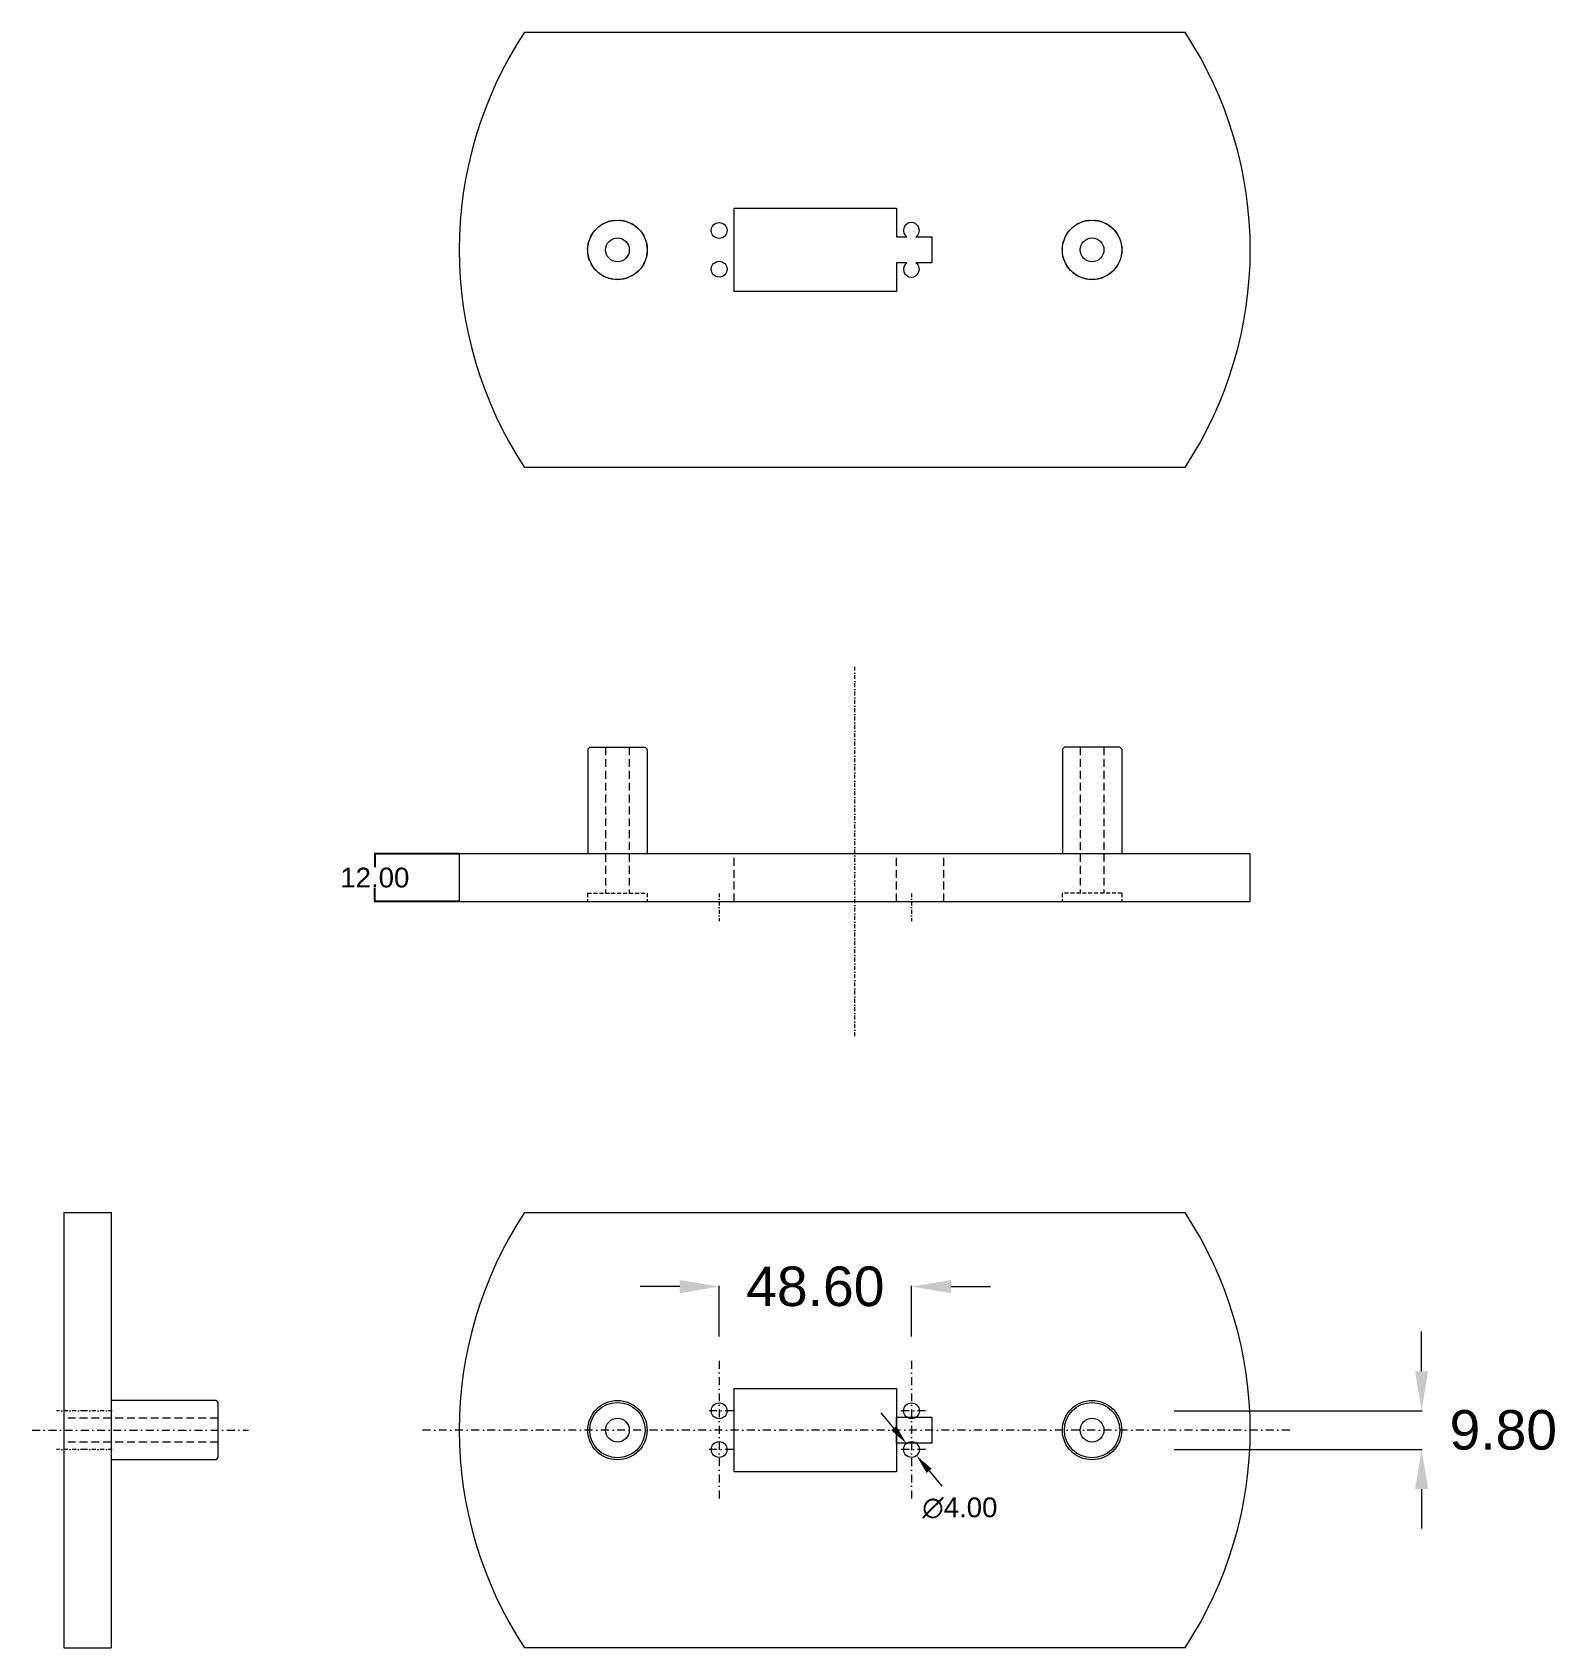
# Model space of a CAD drawing. Header units: inches. Extents: x 92 to 477, y 57 to 466.
import ezdxf

# ---------------------------------------------------------------- set-up
doc = ezdxf.new("R2010")
doc.units = ezdxf.units.IN
doc.header["$MEASUREMENT"] = 0
doc.linetypes.add('DASHDOT', pattern=[0.4, 0.2, -0.1, 0, -0.1])
doc.linetypes.add('DASHED', pattern=[0.3, 0.2, -0.1])
doc.styles.get("Standard").update_dxf_attribs({"font": 'arial.ttf'})
doc.dimstyles.new('ISO-25', dxfattribs={"dimtxt": 2.5, "dimasz": 2.5, "dimexe": 1.25, "dimexo": 0.625, "dimtad": 1, "dimdsep": 46, "dimtxsty": 'Standard', "dimcen": 2.5, "dimadec": 0, "dimazin": 0, "dimtfac": 1, "dimtmove": 0, "dimatfit": 3, "dimfxl": 1, "dimarcsym": 0})
doc.dimstyles.get("Standard").update_dxf_attribs({"dimtxt": 5, "dimasz": 0.18, "dimexe": 0.18, "dimexo": 0.0625, "dimgap": 0.09, "dimtad": 0, "dimtih": 1, "dimtoh": 1, "dimzin": 0, "dimdsep": 46, "dimtxsty": 'Standard', "dimcen": 0.09, "dimadec": 0, "dimazin": 0, "dimtfac": 1, "dimtofl": 0, "dimtmove": 0, "dimatfit": 3, "dimfxl": 1, "dimtolj": 1, "dimtzin": 0, "dimarcsym": 0})

# ---------------------------------------------------------------- blocks, each defined once
blk = doc.blocks.new('*D4')
at = {"color": 5, "linetype": 'ByBlock', "lineweight": 5, "transparency": 16777216}
for p, q in [((255.62, 148.41), (245.62, 148.41)), ((265.62, 135.82), (265.62, 148.59)), ((314.22, 135.82), (314.22, 148.59)), ((324.22, 148.41), (334.22, 148.41))]:
    blk.add_line(p, q, dxfattribs=at)
at = {"color": 5, "linetype": 'ByBlock', "transparency": 16777216}
for points in [[(255.62, 150.08), (255.62, 146.75), (265.62, 148.41)], [(324.22, 150.08), (324.22, 146.75), (314.22, 148.41)]]:
    blk.add_solid(points, dxfattribs=at)
at = {"layer": 'Defpoints', "color": 0, "linetype": 'ByBlock', "transparency": 16777216}
for p in [(314.22, 148.41), (265.62, 135.76), (314.22, 135.76)]:
    blk.add_point(p, dxfattribs=at)
at = {"color": 5, "linetype": 'ByBlock', "lineweight": 5, "transparency": 16777216, "insert": (289.92, 148.41), "char_height": 10, "attachment_point": 5}
blk.add_mtext('\\A1;48.60', dxfattribs=at)
blk = doc.blocks.new('*D5')
at = {"color": 5, "linetype": 'ByBlock', "lineweight": 5, "transparency": 16777216}
for p, q in [((443.21, 127.02), (443.21, 137.02)), ((380.66, 117.02), (443.39, 117.02)), ((380.66, 107.22), (443.39, 107.22)), ((443.21, 97.22), (443.21, 87.22))]:
    blk.add_line(p, q, dxfattribs=at)
at = {"color": 5, "linetype": 'ByBlock', "transparency": 16777216}
for points in [[(441.55, 127.02), (444.88, 127.02), (443.21, 117.02)], [(441.55, 97.22), (444.88, 97.22), (443.21, 107.22)]]:
    blk.add_solid(points, dxfattribs=at)
at = {"layer": 'Defpoints', "color": 0, "linetype": 'ByBlock', "transparency": 16777216}
for p in [(380.6, 117.02), (380.6, 107.22), (443.21, 107.22)]:
    blk.add_point(p, dxfattribs=at)
at = {"color": 5, "linetype": 'ByBlock', "lineweight": 5, "transparency": 16777216, "insert": (463.86, 112.12), "char_height": 10, "attachment_point": 5}
blk.add_mtext('\\A1;9.80', dxfattribs=at)
blk = doc.blocks.new('*D6')
at = {"color": 5, "linetype": 'ByBlock', "lineweight": 5, "transparency": 16777216}
for p, q in [((309.75, 112.61), (306.56, 116.46)), ((314.13, 107.22), (314.31, 107.22)), ((314.22, 107.13), (314.22, 107.31)), ((318.68, 101.82), (321.87, 97.97))]:
    blk.add_line(p, q, dxfattribs=at)
at = {"color": 5, "linetype": 'ByBlock', "transparency": 16777216}
for points in [[(310.39, 113.14), (309.11, 112.08), (312.94, 108.76)], [(319.32, 102.36), (318.04, 101.29), (315.49, 105.68)]]:
    blk.add_solid(points, dxfattribs=at)
at = {"layer": 'Defpoints', "color": 0, "linetype": 'ByBlock', "transparency": 16777216}
for p in [(312.94, 108.76), (315.49, 105.68)]:
    blk.add_point(p, dxfattribs=at)
at = {"color": 5, "linetype": 'ByBlock', "lineweight": 5, "transparency": 16777216, "insert": (326.46, 92.43), "char_height": 5, "attachment_point": 5}
blk.add_mtext('\\A1;∅4.00', dxfattribs=at)
blk = doc.blocks.new('*D9')
at = {"color": 0, "lineweight": -2, "transparency": 16777216}
for p, q in [((199.82, 257.79), (178.36, 257.79)), ((178.54, 257.61), (178.54, 254.44)), ((178.54, 245.97), (178.54, 249.15)), ((199.82, 245.79), (178.36, 245.79))]:
    blk.add_line(p, q, dxfattribs=at)
at = {"color": 0, "transparency": 16777216}
for points in [[(178.51, 257.61), (178.57, 257.61), (178.54, 257.79)], [(178.51, 245.97), (178.57, 245.97), (178.54, 245.79)]]:
    blk.add_solid(points, dxfattribs=at)
at = {"layer": 'Defpoints', "color": 0, "transparency": 16777216}
for p in [(199.89, 257.79), (178.54, 245.79), (199.89, 245.79)]:
    blk.add_point(p, dxfattribs=at)
at = {"color": 0, "lineweight": 5, "transparency": 16777216, "insert": (178.54, 251.79), "char_height": 5, "attachment_point": 5}
blk.add_mtext('\\A1;12.00', dxfattribs=at)

msp = doc.modelspace()

# ---------------------------------------------------------------- linework, layer by layer
at = {"color": 1, "linetype": 'DASHDOT', "lineweight": 5, "ltscale": 5}
for p, q in [((299.886, 211.729), (299.886, 305.606)), ((265.616, 247.823), (265.616, 240.764)), ((314.216, 247.823), (314.216, 240.764)), ((105.113, 117.016), (98.054, 117.016)), ((112.171, 117.016), (105.113, 117.016)), ((105.113, 107.216), (98.054, 107.216)), ((112.171, 107.216), (105.113, 107.216))]:
    msp.add_line(p, q, dxfattribs=at)
at = {"color": 30, "linetype": 'ByBlock', "lineweight": 5, "ltscale": 5}
for p, q in [((232.386, 284.293), (232.886, 284.793)), ((247.386, 284.293), (246.886, 284.793)), ((352.386, 284.293), (352.886, 284.793)), ((367.386, 284.293), (366.886, 284.793)), ((138.386, 119.616), (138.886, 119.116)), ((138.386, 104.616), (138.886, 105.116))]:
    msp.add_line(p, q, dxfattribs=at)
at = {"color": 30, "linetype": 'ByBlock', "lineweight": 5}
for p, q in [((232.386, 284.293), (232.386, 257.793)), ((247.386, 284.293), (247.386, 257.793)), ((352.386, 284.293), (352.386, 257.793)), ((367.386, 284.293), (367.386, 257.793)), ((99.886, 167.116), (99.886, 57.116)), ((99.886, 167.116), (111.886, 167.116)), ((111.886, 167.116), (111.886, 57.116)), ((138.386, 119.616), (111.886, 119.616)), ((138.386, 104.616), (111.886, 104.616)), ((99.886, 57.116), (111.886, 57.116))]:
    msp.add_line(p, q, dxfattribs=at)
at = {"color": 30, "linetype": 'DASHED', "lineweight": 5, "ltscale": 5}
for p, q in [((232.386, 283.793), (232.386, 282.793)), ((247.386, 283.793), (247.386, 282.793)), ((352.386, 283.793), (352.386, 282.793)), ((367.386, 283.793), (367.386, 282.793)), ((232.336, 247.843), (232.336, 245.793)), ((232.336, 247.843), (247.436, 247.843)), ((247.436, 247.843), (247.436, 245.793)), ((352.336, 247.843), (352.336, 245.793)), ((367.436, 247.843), (352.336, 247.843)), ((367.436, 247.843), (367.436, 245.793)), ((137.886, 119.616), (136.886, 119.616)), ((137.886, 104.616), (136.886, 104.616))]:
    msp.add_line(p, q, dxfattribs=at)
at = {"color": 30, "lineweight": 5, "ltscale": 5}
for p, q in [((232.886, 284.793), (246.886, 284.793)), ((366.886, 284.793), (352.886, 284.793)), ((138.886, 119.116), (138.886, 105.116))]:
    msp.add_line(p, q, dxfattribs=at)
at = {"color": 30, "linetype": 'DASHED', "lineweight": 5, "ltscale": 10}
for p, q in [((236.886, 284.793), (236.886, 247.843)), ((242.886, 284.793), (242.886, 247.843)), ((356.886, 284.793), (356.886, 247.843)), ((362.886, 284.793), (362.886, 247.843)), ((269.416, 245.793), (269.416, 257.793)), ((310.416, 245.793), (310.416, 257.793)), ((322.416, 245.793), (322.416, 257.793)), ((138.886, 115.116), (99.886, 115.116)), ((138.886, 109.116), (99.886, 109.116))]:
    msp.add_line(p, q, dxfattribs=at)
at = {"color": 1, "linetype": 'DASHDOT', "lineweight": 5, "ltscale": 10}
for p, q in [((265.616, 129.616), (265.616, 94.616)), ((314.216, 129.616), (314.216, 94.616)), ((269.146, 117.016), (262.087, 117.016)), ((317.746, 117.016), (310.687, 117.016)), ((91.939, 112.116), (146.599, 112.116)), ((409.886, 112.116), (189.886, 112.116)), ((269.146, 107.216), (262.087, 107.216)), ((317.746, 107.216), (310.687, 107.216))]:
    msp.add_line(p, q, dxfattribs=at)
at = {"color": 30, "linetype": 'ByBlock', "lineweight": 5}
for points in [[(216.37, 465.517), (383.403, 465.517)], [(310.416, 407.267), (310.416, 400.017), (269.416, 400.017), (269.416, 421.017), (310.416, 421.017), (310.416, 413.767)], [(310.416, 413.767), (313.086, 413.767)], [(315.347, 413.767), (319.416, 413.767), (319.416, 407.267), (315.346, 407.267)], [(313.086, 407.267), (310.416, 407.267)], [(383.403, 355.517), (216.37, 355.517)], [(216.37, 167.116), (383.403, 167.116)], [(383.403, 57.116), (216.37, 57.116)]]:
    msp.add_lwpolyline(points, dxfattribs=at)
at = {"color": 30, "linetype": 'ByBlock', "lineweight": 5, "ltscale": 10}
msp.add_lwpolyline([(399.886, 257.793), (199.886, 257.793), (199.886, 245.793), (399.886, 245.793)], close=True, dxfattribs=at)
at = {"color": 30, "linetype": 'ByBlock', "lineweight": 5}
for points in [[(269.416, 122.616), (310.416, 122.616), (310.416, 101.616), (269.416, 101.616)], [(310.416, 115.366), (319.416, 115.366), (319.416, 108.866), (310.416, 108.866)]]:
    msp.add_lwpolyline(points, close=True, dxfattribs=at)
at = {"linetype": 'DASHED', "lineweight": 5, "ltscale": 10}
for centre in [(239.886, 410.517), (359.886, 410.517)]:
    msp.add_circle(centre, 7.55, dxfattribs=at)
at = {"color": 30, "linetype": 'ByBlock', "lineweight": 5}
for centre, radius in [((239.886, 410.517), 7.5), ((265.616, 415.417), 2), ((359.886, 410.517), 7.5), ((239.886, 410.517), 3), ((359.886, 410.517), 3), ((265.616, 405.617), 2), ((239.886, 112.116), 7.5), ((239.886, 112.116), 7), ((265.616, 117.016), 2), ((314.216, 117.016), 2), ((359.886, 112.116), 7.5), ((359.886, 112.116), 7), ((239.886, 112.116), 3), ((359.886, 112.116), 3), ((265.616, 107.216), 2), ((314.216, 107.216), 2)]:
    msp.add_circle(centre, radius, dxfattribs=at)
for centre, radius, start, end in [((299.886, 410.517), 100, 146.63303, 213.36697), ((299.886, 410.517), 100, 326.63303, 33.36697), ((314.216, 415.417), 2, 304.41471, 235.58529), ((314.216, 405.617), 2, 124.40831, 55.59169), ((299.886, 112.116), 100, 146.63303, 213.36697), ((299.886, 112.116), 100, 326.63303, 33.36697)]:
    msp.add_arc(centre, radius, start, end, dxfattribs=at)

# ---------------------------------------------------------------- dimensions: what is measured, and where the dimension line sits
at = {"color": 5, "lineweight": 5}
dim = msp.add_linear_dim(base=(178.544, 245.793), p1=(199.886, 257.793), p2=(199.886, 245.793), angle=90, dimstyle='Standard', dxfattribs=at)
dim.commit()
dim.dimension.update_dxf_attribs({"geometry": '*D9', "text_midpoint": (178.544, 251.793), "dimtype": 160})
at = {"color": 2, "linetype": 'ByBlock', "lineweight": 5}
dim = msp.add_linear_dim(base=(314.216, 148.412), p1=(265.616, 135.758), p2=(314.216, 135.758), dimstyle='ISO-25', override={"dimtxt": 10, "dimasz": 10, "dimexe": 0.18, "dimexo": 0.0625, "dimgap": 0.09, "dimtad": 0, "dimtih": 1, "dimtoh": 1, "dimzin": 0, "dimcen": 0.09, "dimclrd": 5, "dimclre": 5, "dimclrt": 5, "dimtofl": 0, "dimtmove": 2, "dimtolj": 1, "dimtzin": 0, "dimlwd": 5, "dimlwe": 5}, dxfattribs=at)
dim.commit()
dim.dimension.update_dxf_attribs({"geometry": '*D4', "text_midpoint": (289.916, 148.412)})
dim = msp.add_linear_dim(base=(443.212, 107.216), p1=(380.6, 117.016), p2=(380.6, 107.216), angle=90, dimstyle='ISO-25', override={"dimtxt": 10, "dimasz": 10, "dimexe": 0.18, "dimexo": 0.0625, "dimgap": 0.09, "dimtad": 0, "dimtih": 1, "dimtoh": 1, "dimzin": 0, "dimcen": 0.09, "dimclrd": 5, "dimclre": 5, "dimclrt": 5, "dimtofl": 0, "dimtmove": 2, "dimtolj": 1, "dimtzin": 0, "dimlwd": 5, "dimlwe": 5}, dxfattribs=at)
dim.commit()
dim.dimension.update_dxf_attribs({"geometry": '*D5', "text_midpoint": (463.86, 112.116)})
dim = msp.add_diameter_dim_2p(p1=(312.941, 108.756), p2=(315.492, 105.675), dimstyle='ISO-25', override={"dimtxt": 5, "dimasz": 5, "dimexe": 0.18, "dimexo": 0.0625, "dimgap": 0.09, "dimtad": 0, "dimtih": 1, "dimtoh": 1, "dimzin": 0, "dimcen": 0.09, "dimclrd": 5, "dimclre": 5, "dimclrt": 5, "dimtofl": 0, "dimtmove": 2, "dimtolj": 1, "dimtzin": 0, "dimlwd": 5, "dimlwe": 5}, dxfattribs=at)
dim.commit()
dim.dimension.update_dxf_attribs({"geometry": '*D6', "text_midpoint": (326.463, 92.425), "dimtype": 163})

doc.saveas('drawing.dxf')
